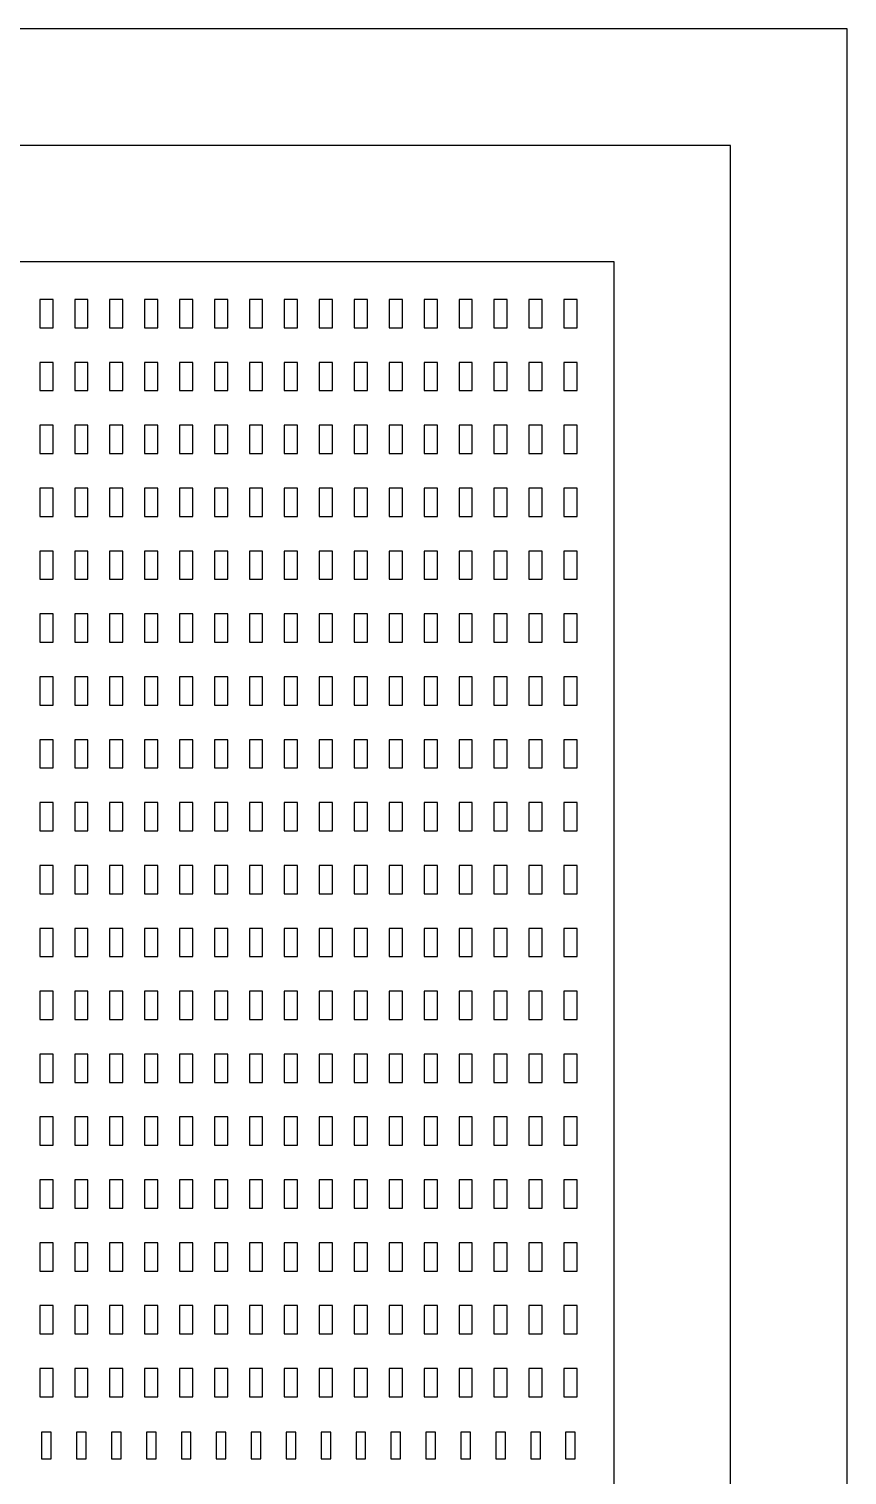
# Model space of a CAD drawing. Extents: x -3500 to 3500, y -1450 to 1450.
# Drawn here: x 240.91 to 251.45, y 292.86 to 311.49 of the extents above; entities that cross this region are included whole.
import ezdxf

# ---------------------------------------------------------------- set-up
doc = ezdxf.new("R2010")
doc.units = 0

msp = doc.modelspace()

# ---------------------------------------------------------------- linework, layer by layer
at = {"layer": 'HBSiProtectLayer'}
msp.add_lwpolyline([(242.379, 280), (249.947, 290), (249.947, 309.987), (231.439, 309.987), (231.439, 290), (239.007, 280)], close=True, dxfattribs=at)
at = {"layer": 'HoleLayer'}
for points in [[(241.22, 307.6377), (241.22, 308.0023), (241.049, 308.0023), (241.049, 307.6377)], [(241.67, 307.6377), (241.67, 308.0023), (241.499, 308.0023), (241.499, 307.6377)], [(242.12, 307.6377), (242.12, 308.0023), (241.949, 308.0023), (241.949, 307.6377)], [(242.57, 307.6377), (242.57, 308.0023), (242.399, 308.0023), (242.399, 307.6377)], [(243.02, 307.6377), (243.02, 308.0023), (242.849, 308.0023), (242.849, 307.6377)], [(243.47, 307.6377), (243.47, 308.0023), (243.299, 308.0023), (243.299, 307.6377)], [(243.92, 307.6377), (243.92, 308.0023), (243.749, 308.0023), (243.749, 307.6377)], [(244.37, 307.6377), (244.37, 308.0023), (244.199, 308.0023), (244.199, 307.6377)], [(244.82, 307.6377), (244.82, 308.0023), (244.649, 308.0023), (244.649, 307.6377)], [(245.27, 307.6377), (245.27, 308.0023), (245.099, 308.0023), (245.099, 307.6377)], [(245.72, 307.6377), (245.72, 308.0023), (245.549, 308.0023), (245.549, 307.6377)], [(246.17, 307.6377), (246.17, 308.0023), (245.999, 308.0023), (245.999, 307.6377)], [(246.62, 307.6377), (246.62, 308.0023), (246.449, 308.0023), (246.449, 307.6377)], [(247.07, 307.6377), (247.07, 308.0023), (246.899, 308.0023), (246.899, 307.6377)], [(247.52, 307.6377), (247.52, 308.0023), (247.349, 308.0023), (247.349, 307.6377)], [(247.97, 307.6377), (247.97, 308.0023), (247.799, 308.0023), (247.799, 307.6377)], [(241.22, 306.8277), (241.22, 307.1923), (241.049, 307.1923), (241.049, 306.8277)], [(241.67, 306.8277), (241.67, 307.1923), (241.499, 307.1923), (241.499, 306.8277)], [(242.12, 306.8277), (242.12, 307.1923), (241.949, 307.1923), (241.949, 306.8277)], [(242.57, 306.8277), (242.57, 307.1923), (242.399, 307.1923), (242.399, 306.8277)], [(243.02, 306.8277), (243.02, 307.1923), (242.849, 307.1923), (242.849, 306.8277)], [(243.47, 306.8277), (243.47, 307.1923), (243.299, 307.1923), (243.299, 306.8277)], [(243.92, 306.8277), (243.92, 307.1923), (243.749, 307.1923), (243.749, 306.8277)], [(244.37, 306.8277), (244.37, 307.1923), (244.199, 307.1923), (244.199, 306.8277)], [(244.82, 306.8277), (244.82, 307.1923), (244.649, 307.1923), (244.649, 306.8277)], [(245.27, 306.8277), (245.27, 307.1923), (245.099, 307.1923), (245.099, 306.8277)], [(245.72, 306.8277), (245.72, 307.1923), (245.549, 307.1923), (245.549, 306.8277)], [(246.17, 306.8277), (246.17, 307.1923), (245.999, 307.1923), (245.999, 306.8277)], [(246.62, 306.8277), (246.62, 307.1923), (246.449, 307.1923), (246.449, 306.8277)], [(247.07, 306.8277), (247.07, 307.1923), (246.899, 307.1923), (246.899, 306.8277)], [(247.52, 306.8277), (247.52, 307.1923), (247.349, 307.1923), (247.349, 306.8277)], [(247.97, 306.8277), (247.97, 307.1923), (247.799, 307.1923), (247.799, 306.8277)], [(241.22, 306.0177), (241.22, 306.3822), (241.049, 306.3822), (241.049, 306.0177)], [(241.67, 306.0177), (241.67, 306.3822), (241.499, 306.3822), (241.499, 306.0177)], [(242.12, 306.0177), (242.12, 306.3822), (241.949, 306.3822), (241.949, 306.0177)], [(242.57, 306.0177), (242.57, 306.3822), (242.399, 306.3822), (242.399, 306.0177)], [(243.02, 306.0177), (243.02, 306.3822), (242.849, 306.3822), (242.849, 306.0177)], [(243.47, 306.0177), (243.47, 306.3822), (243.299, 306.3822), (243.299, 306.0177)], [(243.92, 306.0177), (243.92, 306.3822), (243.749, 306.3822), (243.749, 306.0177)], [(244.37, 306.0177), (244.37, 306.3822), (244.199, 306.3822), (244.199, 306.0177)], [(244.82, 306.0177), (244.82, 306.3822), (244.649, 306.3822), (244.649, 306.0177)], [(245.27, 306.0177), (245.27, 306.3822), (245.099, 306.3822), (245.099, 306.0177)], [(245.72, 306.0177), (245.72, 306.3822), (245.549, 306.3822), (245.549, 306.0177)], [(246.17, 306.0177), (246.17, 306.3822), (245.999, 306.3822), (245.999, 306.0177)], [(246.62, 306.0177), (246.62, 306.3822), (246.449, 306.3822), (246.449, 306.0177)], [(247.07, 306.0177), (247.07, 306.3822), (246.899, 306.3822), (246.899, 306.0177)], [(247.52, 306.0177), (247.52, 306.3822), (247.349, 306.3822), (247.349, 306.0177)], [(247.97, 306.0177), (247.97, 306.3822), (247.799, 306.3822), (247.799, 306.0177)], [(241.22, 305.2077), (241.22, 305.5722), (241.049, 305.5722), (241.049, 305.2077)], [(241.67, 305.2077), (241.67, 305.5722), (241.499, 305.5722), (241.499, 305.2077)], [(242.12, 305.2077), (242.12, 305.5722), (241.949, 305.5722), (241.949, 305.2077)], [(242.57, 305.2077), (242.57, 305.5722), (242.399, 305.5722), (242.399, 305.2077)], [(243.02, 305.2077), (243.02, 305.5722), (242.849, 305.5722), (242.849, 305.2077)], [(243.47, 305.2077), (243.47, 305.5722), (243.299, 305.5722), (243.299, 305.2077)], [(243.92, 305.2077), (243.92, 305.5722), (243.749, 305.5722), (243.749, 305.2077)], [(244.37, 305.2077), (244.37, 305.5722), (244.199, 305.5722), (244.199, 305.2077)], [(244.82, 305.2077), (244.82, 305.5722), (244.649, 305.5722), (244.649, 305.2077)], [(245.27, 305.2077), (245.27, 305.5722), (245.099, 305.5722), (245.099, 305.2077)], [(245.72, 305.2077), (245.72, 305.5722), (245.549, 305.5722), (245.549, 305.2077)], [(246.17, 305.2077), (246.17, 305.5722), (245.999, 305.5722), (245.999, 305.2077)], [(246.62, 305.2077), (246.62, 305.5722), (246.449, 305.5722), (246.449, 305.2077)], [(247.07, 305.2077), (247.07, 305.5722), (246.899, 305.5722), (246.899, 305.2077)], [(247.52, 305.2077), (247.52, 305.5722), (247.349, 305.5722), (247.349, 305.2077)], [(247.97, 305.2077), (247.97, 305.5722), (247.799, 305.5722), (247.799, 305.2077)], [(241.22, 304.3977), (241.22, 304.7622), (241.049, 304.7622), (241.049, 304.3977)], [(241.67, 304.3977), (241.67, 304.7622), (241.499, 304.7622), (241.499, 304.3977)], [(242.12, 304.3977), (242.12, 304.7622), (241.949, 304.7622), (241.949, 304.3977)], [(242.57, 304.3977), (242.57, 304.7622), (242.399, 304.7622), (242.399, 304.3977)], [(243.02, 304.3977), (243.02, 304.7622), (242.849, 304.7622), (242.849, 304.3977)], [(243.47, 304.3977), (243.47, 304.7622), (243.299, 304.7622), (243.299, 304.3977)], [(243.92, 304.3977), (243.92, 304.7622), (243.749, 304.7622), (243.749, 304.3977)], [(244.37, 304.3977), (244.37, 304.7622), (244.199, 304.7622), (244.199, 304.3977)], [(244.82, 304.3977), (244.82, 304.7622), (244.649, 304.7622), (244.649, 304.3977)], [(245.27, 304.3977), (245.27, 304.7622), (245.099, 304.7622), (245.099, 304.3977)], [(245.72, 304.3977), (245.72, 304.7622), (245.549, 304.7622), (245.549, 304.3977)], [(246.17, 304.3977), (246.17, 304.7622), (245.999, 304.7622), (245.999, 304.3977)], [(246.62, 304.3977), (246.62, 304.7622), (246.449, 304.7622), (246.449, 304.3977)], [(247.07, 304.3977), (247.07, 304.7622), (246.899, 304.7622), (246.899, 304.3977)], [(247.52, 304.3977), (247.52, 304.7622), (247.349, 304.7622), (247.349, 304.3977)], [(247.97, 304.3977), (247.97, 304.7622), (247.799, 304.7622), (247.799, 304.3977)], [(241.22, 303.5877), (241.22, 303.9522), (241.049, 303.9522), (241.049, 303.5877)], [(241.67, 303.5877), (241.67, 303.9522), (241.499, 303.9522), (241.499, 303.5877)], [(242.12, 303.5877), (242.12, 303.9522), (241.949, 303.9522), (241.949, 303.5877)], [(242.57, 303.5877), (242.57, 303.9522), (242.399, 303.9522), (242.399, 303.5877)], [(243.02, 303.5877), (243.02, 303.9522), (242.849, 303.9522), (242.849, 303.5877)], [(243.47, 303.5877), (243.47, 303.9522), (243.299, 303.9522), (243.299, 303.5877)], [(243.92, 303.5877), (243.92, 303.9522), (243.749, 303.9522), (243.749, 303.5877)], [(244.37, 303.5877), (244.37, 303.9522), (244.199, 303.9522), (244.199, 303.5877)], [(244.82, 303.5877), (244.82, 303.9522), (244.649, 303.9522), (244.649, 303.5877)], [(245.27, 303.5877), (245.27, 303.9522), (245.099, 303.9522), (245.099, 303.5877)], [(245.72, 303.5877), (245.72, 303.9522), (245.549, 303.9522), (245.549, 303.5877)], [(246.17, 303.5877), (246.17, 303.9522), (245.999, 303.9522), (245.999, 303.5877)], [(246.62, 303.5877), (246.62, 303.9522), (246.449, 303.9522), (246.449, 303.5877)], [(247.07, 303.5877), (247.07, 303.9522), (246.899, 303.9522), (246.899, 303.5877)], [(247.52, 303.5877), (247.52, 303.9522), (247.349, 303.9522), (247.349, 303.5877)], [(247.97, 303.5877), (247.97, 303.9522), (247.799, 303.9522), (247.799, 303.5877)], [(241.22, 302.7777), (241.22, 303.1422), (241.049, 303.1422), (241.049, 302.7777)], [(241.67, 302.7777), (241.67, 303.1422), (241.499, 303.1422), (241.499, 302.7777)], [(242.12, 302.7777), (242.12, 303.1422), (241.949, 303.1422), (241.949, 302.7777)], [(242.57, 302.7777), (242.57, 303.1422), (242.399, 303.1422), (242.399, 302.7777)], [(243.02, 302.7777), (243.02, 303.1422), (242.849, 303.1422), (242.849, 302.7777)], [(243.47, 302.7777), (243.47, 303.1422), (243.299, 303.1422), (243.299, 302.7777)], [(243.92, 302.7777), (243.92, 303.1422), (243.749, 303.1422), (243.749, 302.7777)], [(244.37, 302.7777), (244.37, 303.1422), (244.199, 303.1422), (244.199, 302.7777)], [(244.82, 302.7777), (244.82, 303.1422), (244.649, 303.1422), (244.649, 302.7777)], [(245.27, 302.7777), (245.27, 303.1422), (245.099, 303.1422), (245.099, 302.7777)], [(245.72, 302.7777), (245.72, 303.1422), (245.549, 303.1422), (245.549, 302.7777)], [(246.17, 302.7777), (246.17, 303.1422), (245.999, 303.1422), (245.999, 302.7777)], [(246.62, 302.7777), (246.62, 303.1422), (246.449, 303.1422), (246.449, 302.7777)], [(247.07, 302.7777), (247.07, 303.1422), (246.899, 303.1422), (246.899, 302.7777)], [(247.52, 302.7777), (247.52, 303.1422), (247.349, 303.1422), (247.349, 302.7777)], [(247.97, 302.7777), (247.97, 303.1422), (247.799, 303.1422), (247.799, 302.7777)], [(241.22, 301.9677), (241.22, 302.3322), (241.049, 302.3322), (241.049, 301.9677)], [(241.67, 301.9677), (241.67, 302.3322), (241.499, 302.3322), (241.499, 301.9677)], [(242.12, 301.9677), (242.12, 302.3322), (241.949, 302.3322), (241.949, 301.9677)], [(242.57, 301.9677), (242.57, 302.3322), (242.399, 302.3322), (242.399, 301.9677)], [(243.02, 301.9677), (243.02, 302.3322), (242.849, 302.3322), (242.849, 301.9677)], [(243.47, 301.9677), (243.47, 302.3322), (243.299, 302.3322), (243.299, 301.9677)], [(243.92, 301.9677), (243.92, 302.3322), (243.749, 302.3322), (243.749, 301.9677)], [(244.37, 301.9677), (244.37, 302.3322), (244.199, 302.3322), (244.199, 301.9677)], [(244.82, 301.9677), (244.82, 302.3322), (244.649, 302.3322), (244.649, 301.9677)], [(245.27, 301.9677), (245.27, 302.3322), (245.099, 302.3322), (245.099, 301.9677)], [(245.72, 301.9677), (245.72, 302.3322), (245.549, 302.3322), (245.549, 301.9677)], [(246.17, 301.9677), (246.17, 302.3322), (245.999, 302.3322), (245.999, 301.9677)], [(246.62, 301.9677), (246.62, 302.3322), (246.449, 302.3322), (246.449, 301.9677)], [(247.07, 301.9677), (247.07, 302.3322), (246.899, 302.3322), (246.899, 301.9677)], [(247.52, 301.9677), (247.52, 302.3322), (247.349, 302.3322), (247.349, 301.9677)], [(247.97, 301.9677), (247.97, 302.3322), (247.799, 302.3322), (247.799, 301.9677)], [(241.22, 301.1577), (241.22, 301.5222), (241.049, 301.5222), (241.049, 301.1577)], [(241.67, 301.1577), (241.67, 301.5222), (241.499, 301.5222), (241.499, 301.1577)], [(242.12, 301.1577), (242.12, 301.5222), (241.949, 301.5222), (241.949, 301.1577)], [(242.57, 301.1577), (242.57, 301.5222), (242.399, 301.5222), (242.399, 301.1577)], [(243.02, 301.1577), (243.02, 301.5222), (242.849, 301.5222), (242.849, 301.1577)], [(243.47, 301.1577), (243.47, 301.5222), (243.299, 301.5222), (243.299, 301.1577)], [(243.92, 301.1577), (243.92, 301.5222), (243.749, 301.5222), (243.749, 301.1577)], [(244.37, 301.1577), (244.37, 301.5222), (244.199, 301.5222), (244.199, 301.1577)], [(244.82, 301.1577), (244.82, 301.5222), (244.649, 301.5222), (244.649, 301.1577)], [(245.27, 301.1577), (245.27, 301.5222), (245.099, 301.5222), (245.099, 301.1577)], [(245.72, 301.1577), (245.72, 301.5222), (245.549, 301.5222), (245.549, 301.1577)], [(246.17, 301.1577), (246.17, 301.5222), (245.999, 301.5222), (245.999, 301.1577)], [(246.62, 301.1577), (246.62, 301.5222), (246.449, 301.5222), (246.449, 301.1577)], [(247.07, 301.1577), (247.07, 301.5222), (246.899, 301.5222), (246.899, 301.1577)], [(247.52, 301.1577), (247.52, 301.5222), (247.349, 301.5222), (247.349, 301.1577)], [(247.97, 301.1577), (247.97, 301.5222), (247.799, 301.5222), (247.799, 301.1577)], [(241.22, 300.3477), (241.22, 300.7122), (241.049, 300.7122), (241.049, 300.3477)], [(241.67, 300.3477), (241.67, 300.7122), (241.499, 300.7122), (241.499, 300.3477)], [(242.12, 300.3477), (242.12, 300.7122), (241.949, 300.7122), (241.949, 300.3477)], [(242.57, 300.3477), (242.57, 300.7122), (242.399, 300.7122), (242.399, 300.3477)], [(243.02, 300.3477), (243.02, 300.7122), (242.849, 300.7122), (242.849, 300.3477)], [(243.47, 300.3477), (243.47, 300.7122), (243.299, 300.7122), (243.299, 300.3477)], [(243.92, 300.3477), (243.92, 300.7122), (243.749, 300.7122), (243.749, 300.3477)], [(244.37, 300.3477), (244.37, 300.7122), (244.199, 300.7122), (244.199, 300.3477)], [(244.82, 300.3477), (244.82, 300.7122), (244.649, 300.7122), (244.649, 300.3477)], [(245.27, 300.3477), (245.27, 300.7122), (245.099, 300.7122), (245.099, 300.3477)], [(245.72, 300.3477), (245.72, 300.7122), (245.549, 300.7122), (245.549, 300.3477)], [(246.17, 300.3477), (246.17, 300.7122), (245.999, 300.7122), (245.999, 300.3477)], [(246.62, 300.3477), (246.62, 300.7122), (246.449, 300.7122), (246.449, 300.3477)], [(247.07, 300.3477), (247.07, 300.7122), (246.899, 300.7122), (246.899, 300.3477)], [(247.52, 300.3477), (247.52, 300.7122), (247.349, 300.7122), (247.349, 300.3477)], [(247.97, 300.3477), (247.97, 300.7122), (247.799, 300.7122), (247.799, 300.3477)], [(241.22, 299.5377), (241.22, 299.9022), (241.049, 299.9022), (241.049, 299.5377)], [(241.67, 299.5377), (241.67, 299.9022), (241.499, 299.9022), (241.499, 299.5377)], [(242.12, 299.5377), (242.12, 299.9022), (241.949, 299.9022), (241.949, 299.5377)], [(242.57, 299.5377), (242.57, 299.9022), (242.399, 299.9022), (242.399, 299.5377)], [(243.02, 299.5377), (243.02, 299.9022), (242.849, 299.9022), (242.849, 299.5377)], [(243.47, 299.5377), (243.47, 299.9022), (243.299, 299.9022), (243.299, 299.5377)], [(243.92, 299.5377), (243.92, 299.9022), (243.749, 299.9022), (243.749, 299.5377)], [(244.37, 299.5377), (244.37, 299.9022), (244.199, 299.9022), (244.199, 299.5377)], [(244.82, 299.5377), (244.82, 299.9022), (244.649, 299.9022), (244.649, 299.5377)], [(245.27, 299.5377), (245.27, 299.9022), (245.099, 299.9022), (245.099, 299.5377)], [(245.72, 299.5377), (245.72, 299.9022), (245.549, 299.9022), (245.549, 299.5377)], [(246.17, 299.5377), (246.17, 299.9022), (245.999, 299.9022), (245.999, 299.5377)], [(246.62, 299.5377), (246.62, 299.9022), (246.449, 299.9022), (246.449, 299.5377)], [(247.07, 299.5377), (247.07, 299.9022), (246.899, 299.9022), (246.899, 299.5377)], [(247.52, 299.5377), (247.52, 299.9022), (247.349, 299.9022), (247.349, 299.5377)], [(247.97, 299.5377), (247.97, 299.9022), (247.799, 299.9022), (247.799, 299.5377)], [(241.22, 298.7277), (241.22, 299.0922), (241.049, 299.0922), (241.049, 298.7277)], [(241.67, 298.7277), (241.67, 299.0922), (241.499, 299.0922), (241.499, 298.7277)], [(242.12, 298.7277), (242.12, 299.0922), (241.949, 299.0922), (241.949, 298.7277)], [(242.57, 298.7277), (242.57, 299.0922), (242.399, 299.0922), (242.399, 298.7277)], [(243.02, 298.7277), (243.02, 299.0922), (242.849, 299.0922), (242.849, 298.7277)], [(243.47, 298.7277), (243.47, 299.0922), (243.299, 299.0922), (243.299, 298.7277)], [(243.92, 298.7277), (243.92, 299.0922), (243.749, 299.0922), (243.749, 298.7277)], [(244.37, 298.7277), (244.37, 299.0922), (244.199, 299.0922), (244.199, 298.7277)], [(244.82, 298.7277), (244.82, 299.0922), (244.649, 299.0922), (244.649, 298.7277)], [(245.27, 298.7277), (245.27, 299.0922), (245.099, 299.0922), (245.099, 298.7277)], [(245.72, 298.7277), (245.72, 299.0922), (245.549, 299.0922), (245.549, 298.7277)], [(246.17, 298.7277), (246.17, 299.0922), (245.999, 299.0922), (245.999, 298.7277)], [(246.62, 298.7277), (246.62, 299.0922), (246.449, 299.0922), (246.449, 298.7277)], [(247.07, 298.7277), (247.07, 299.0922), (246.899, 299.0922), (246.899, 298.7277)], [(247.52, 298.7277), (247.52, 299.0922), (247.349, 299.0922), (247.349, 298.7277)], [(247.97, 298.7277), (247.97, 299.0922), (247.799, 299.0922), (247.799, 298.7277)], [(241.22, 297.9177), (241.22, 298.2822), (241.049, 298.2822), (241.049, 297.9177)], [(241.67, 297.9177), (241.67, 298.2822), (241.499, 298.2822), (241.499, 297.9177)], [(242.12, 297.9177), (242.12, 298.2822), (241.949, 298.2822), (241.949, 297.9177)], [(242.57, 297.9177), (242.57, 298.2822), (242.399, 298.2822), (242.399, 297.9177)], [(243.02, 297.9177), (243.02, 298.2822), (242.849, 298.2822), (242.849, 297.9177)], [(243.47, 297.9177), (243.47, 298.2822), (243.299, 298.2822), (243.299, 297.9177)], [(243.92, 297.9177), (243.92, 298.2822), (243.749, 298.2822), (243.749, 297.9177)], [(244.37, 297.9177), (244.37, 298.2822), (244.199, 298.2822), (244.199, 297.9177)], [(244.82, 297.9177), (244.82, 298.2822), (244.649, 298.2822), (244.649, 297.9177)], [(245.27, 297.9177), (245.27, 298.2822), (245.099, 298.2822), (245.099, 297.9177)], [(245.72, 297.9177), (245.72, 298.2822), (245.549, 298.2822), (245.549, 297.9177)], [(246.17, 297.9177), (246.17, 298.2822), (245.999, 298.2822), (245.999, 297.9177)], [(246.62, 297.9177), (246.62, 298.2822), (246.449, 298.2822), (246.449, 297.9177)], [(247.07, 297.9177), (247.07, 298.2822), (246.899, 298.2822), (246.899, 297.9177)], [(247.52, 297.9177), (247.52, 298.2822), (247.349, 298.2822), (247.349, 297.9177)], [(247.97, 297.9177), (247.97, 298.2822), (247.799, 298.2822), (247.799, 297.9177)], [(241.22, 297.1077), (241.22, 297.4722), (241.049, 297.4722), (241.049, 297.1077)], [(241.67, 297.1077), (241.67, 297.4722), (241.499, 297.4722), (241.499, 297.1077)], [(242.12, 297.1077), (242.12, 297.4722), (241.949, 297.4722), (241.949, 297.1077)], [(242.57, 297.1077), (242.57, 297.4722), (242.399, 297.4722), (242.399, 297.1077)], [(243.02, 297.1077), (243.02, 297.4722), (242.849, 297.4722), (242.849, 297.1077)], [(243.47, 297.1077), (243.47, 297.4722), (243.299, 297.4722), (243.299, 297.1077)], [(243.92, 297.1077), (243.92, 297.4722), (243.749, 297.4722), (243.749, 297.1077)], [(244.37, 297.1077), (244.37, 297.4722), (244.199, 297.4722), (244.199, 297.1077)], [(244.82, 297.1077), (244.82, 297.4722), (244.649, 297.4722), (244.649, 297.1077)], [(245.27, 297.1077), (245.27, 297.4722), (245.099, 297.4722), (245.099, 297.1077)], [(245.72, 297.1077), (245.72, 297.4722), (245.549, 297.4722), (245.549, 297.1077)], [(246.17, 297.1077), (246.17, 297.4722), (245.999, 297.4722), (245.999, 297.1077)], [(246.62, 297.1077), (246.62, 297.4722), (246.449, 297.4722), (246.449, 297.1077)], [(247.07, 297.1077), (247.07, 297.4722), (246.899, 297.4722), (246.899, 297.1077)], [(247.52, 297.1077), (247.52, 297.4722), (247.349, 297.4722), (247.349, 297.1077)], [(247.97, 297.1077), (247.97, 297.4722), (247.799, 297.4722), (247.799, 297.1077)], [(241.22, 296.2978), (241.22, 296.6623), (241.049, 296.6623), (241.049, 296.2978)], [(241.67, 296.2978), (241.67, 296.6623), (241.499, 296.6623), (241.499, 296.2978)], [(242.12, 296.2978), (242.12, 296.6623), (241.949, 296.6623), (241.949, 296.2978)], [(242.57, 296.2978), (242.57, 296.6623), (242.399, 296.6623), (242.399, 296.2978)], [(243.02, 296.2978), (243.02, 296.6623), (242.849, 296.6623), (242.849, 296.2978)], [(243.47, 296.2978), (243.47, 296.6623), (243.299, 296.6623), (243.299, 296.2978)], [(243.92, 296.2978), (243.92, 296.6623), (243.749, 296.6623), (243.749, 296.2978)], [(244.37, 296.2978), (244.37, 296.6623), (244.199, 296.6623), (244.199, 296.2978)], [(244.82, 296.2978), (244.82, 296.6623), (244.649, 296.6623), (244.649, 296.2978)], [(245.27, 296.2978), (245.27, 296.6623), (245.099, 296.6623), (245.099, 296.2978)], [(245.72, 296.2978), (245.72, 296.6623), (245.549, 296.6623), (245.549, 296.2978)], [(246.17, 296.2978), (246.17, 296.6623), (245.999, 296.6623), (245.999, 296.2978)], [(246.62, 296.2978), (246.62, 296.6623), (246.449, 296.6623), (246.449, 296.2978)], [(247.07, 296.2978), (247.07, 296.6623), (246.899, 296.6623), (246.899, 296.2978)], [(247.52, 296.2978), (247.52, 296.6623), (247.349, 296.6623), (247.349, 296.2978)], [(247.97, 296.2978), (247.97, 296.6623), (247.799, 296.6623), (247.799, 296.2978)], [(241.22, 295.4878), (241.22, 295.8523), (241.049, 295.8523), (241.049, 295.4878)], [(241.67, 295.4878), (241.67, 295.8523), (241.499, 295.8523), (241.499, 295.4878)], [(242.12, 295.4878), (242.12, 295.8523), (241.949, 295.8523), (241.949, 295.4878)], [(242.57, 295.4878), (242.57, 295.8523), (242.399, 295.8523), (242.399, 295.4878)], [(243.02, 295.4878), (243.02, 295.8523), (242.849, 295.8523), (242.849, 295.4878)], [(243.47, 295.4878), (243.47, 295.8523), (243.299, 295.8523), (243.299, 295.4878)], [(243.92, 295.4878), (243.92, 295.8523), (243.749, 295.8523), (243.749, 295.4878)], [(244.37, 295.4878), (244.37, 295.8523), (244.199, 295.8523), (244.199, 295.4878)], [(244.82, 295.4878), (244.82, 295.8523), (244.649, 295.8523), (244.649, 295.4878)], [(245.27, 295.4878), (245.27, 295.8523), (245.099, 295.8523), (245.099, 295.4878)], [(245.72, 295.4878), (245.72, 295.8523), (245.549, 295.8523), (245.549, 295.4878)], [(246.17, 295.4878), (246.17, 295.8523), (245.999, 295.8523), (245.999, 295.4878)], [(246.62, 295.4878), (246.62, 295.8523), (246.449, 295.8523), (246.449, 295.4878)], [(247.07, 295.4878), (247.07, 295.8523), (246.899, 295.8523), (246.899, 295.4878)], [(247.52, 295.4878), (247.52, 295.8523), (247.349, 295.8523), (247.349, 295.4878)], [(247.97, 295.4878), (247.97, 295.8523), (247.799, 295.8523), (247.799, 295.4878)], [(241.22, 294.6778), (241.22, 295.0423), (241.049, 295.0423), (241.049, 294.6778)], [(241.67, 294.6778), (241.67, 295.0423), (241.499, 295.0423), (241.499, 294.6778)], [(242.12, 294.6778), (242.12, 295.0423), (241.949, 295.0423), (241.949, 294.6778)], [(242.57, 294.6778), (242.57, 295.0423), (242.399, 295.0423), (242.399, 294.6778)], [(243.02, 294.6778), (243.02, 295.0423), (242.849, 295.0423), (242.849, 294.6778)], [(243.47, 294.6778), (243.47, 295.0423), (243.299, 295.0423), (243.299, 294.6778)], [(243.92, 294.6778), (243.92, 295.0423), (243.749, 295.0423), (243.749, 294.6778)], [(244.37, 294.6778), (244.37, 295.0423), (244.199, 295.0423), (244.199, 294.6778)], [(244.82, 294.6778), (244.82, 295.0423), (244.649, 295.0423), (244.649, 294.6778)], [(245.27, 294.6778), (245.27, 295.0423), (245.099, 295.0423), (245.099, 294.6778)], [(245.72, 294.6778), (245.72, 295.0423), (245.549, 295.0423), (245.549, 294.6778)], [(246.17, 294.6778), (246.17, 295.0423), (245.999, 295.0423), (245.999, 294.6778)], [(246.62, 294.6778), (246.62, 295.0423), (246.449, 295.0423), (246.449, 294.6778)], [(247.07, 294.6778), (247.07, 295.0423), (246.899, 295.0423), (246.899, 294.6778)], [(247.52, 294.6778), (247.52, 295.0423), (247.349, 295.0423), (247.349, 294.6778)], [(247.97, 294.6778), (247.97, 295.0423), (247.799, 295.0423), (247.799, 294.6778)], [(241.22, 293.8678), (241.22, 294.2323), (241.049, 294.2323), (241.049, 293.8678)], [(241.67, 293.8678), (241.67, 294.2323), (241.499, 294.2323), (241.499, 293.8678)], [(242.12, 293.8678), (242.12, 294.2323), (241.949, 294.2323), (241.949, 293.8678)], [(242.57, 293.8678), (242.57, 294.2323), (242.399, 294.2323), (242.399, 293.8678)], [(243.02, 293.8678), (243.02, 294.2323), (242.849, 294.2323), (242.849, 293.8678)], [(243.47, 293.8678), (243.47, 294.2323), (243.299, 294.2323), (243.299, 293.8678)], [(243.92, 293.8678), (243.92, 294.2323), (243.749, 294.2323), (243.749, 293.8678)], [(244.37, 293.8678), (244.37, 294.2323), (244.199, 294.2323), (244.199, 293.8678)], [(244.82, 293.8678), (244.82, 294.2323), (244.649, 294.2323), (244.649, 293.8678)], [(245.27, 293.8678), (245.27, 294.2323), (245.099, 294.2323), (245.099, 293.8678)], [(245.72, 293.8678), (245.72, 294.2323), (245.549, 294.2323), (245.549, 293.8678)], [(246.17, 293.8678), (246.17, 294.2323), (245.999, 294.2323), (245.999, 293.8678)], [(246.62, 293.8678), (246.62, 294.2323), (246.449, 294.2323), (246.449, 293.8678)], [(247.07, 293.8678), (247.07, 294.2323), (246.899, 294.2323), (246.899, 293.8678)], [(247.52, 293.8678), (247.52, 294.2323), (247.349, 294.2323), (247.349, 293.8678)], [(247.97, 293.8678), (247.97, 294.2323), (247.799, 294.2323), (247.799, 293.8678)], [(241.1965, 293.069), (241.1965, 293.411), (241.0725, 293.411), (241.0725, 293.069)], [(241.6465, 293.069), (241.6465, 293.411), (241.5225, 293.411), (241.5225, 293.069)], [(242.0965, 293.069), (242.0965, 293.411), (241.9725, 293.411), (241.9725, 293.069)], [(242.5465, 293.069), (242.5465, 293.411), (242.4225, 293.411), (242.4225, 293.069)], [(242.9965, 293.069), (242.9965, 293.411), (242.8725, 293.411), (242.8725, 293.069)], [(243.4465, 293.069), (243.4465, 293.411), (243.3225, 293.411), (243.3225, 293.069)], [(243.8965, 293.069), (243.8965, 293.411), (243.7725, 293.411), (243.7725, 293.069)], [(244.3465, 293.069), (244.3465, 293.411), (244.2225, 293.411), (244.2225, 293.069)], [(244.7965, 293.069), (244.7965, 293.411), (244.6725, 293.411), (244.6725, 293.069)], [(245.2465, 293.069), (245.2465, 293.411), (245.1225, 293.411), (245.1225, 293.069)], [(245.6965, 293.069), (245.6965, 293.411), (245.5725, 293.411), (245.5725, 293.069)], [(246.1465, 293.069), (246.1465, 293.411), (246.0225, 293.411), (246.0225, 293.069)], [(246.5965, 293.069), (246.5965, 293.411), (246.4725, 293.411), (246.4725, 293.069)], [(247.0465, 293.069), (247.0465, 293.411), (246.9225, 293.411), (246.9225, 293.069)], [(247.4965, 293.069), (247.4965, 293.411), (247.3725, 293.411), (247.3725, 293.069)], [(247.9465, 293.069), (247.9465, 293.411), (247.8225, 293.411), (247.8225, 293.069)]]:
    msp.add_lwpolyline(points, close=True, dxfattribs=at)
at = {"layer": 'NegLayer'}
msp.add_lwpolyline([(243.879, 280), (251.447, 290), (251.447, 311.487), (229.939, 311.487), (229.939, 290), (237.507, 280)], close=True, dxfattribs=at)
at = {"layer": 'SiLayer'}
msp.add_lwpolyline([(240.879, 280), (248.447, 290), (248.447, 308.487), (232.939, 308.487), (232.939, 290), (240.507, 280)], close=True, dxfattribs=at)

doc.saveas('drawing.dxf')
